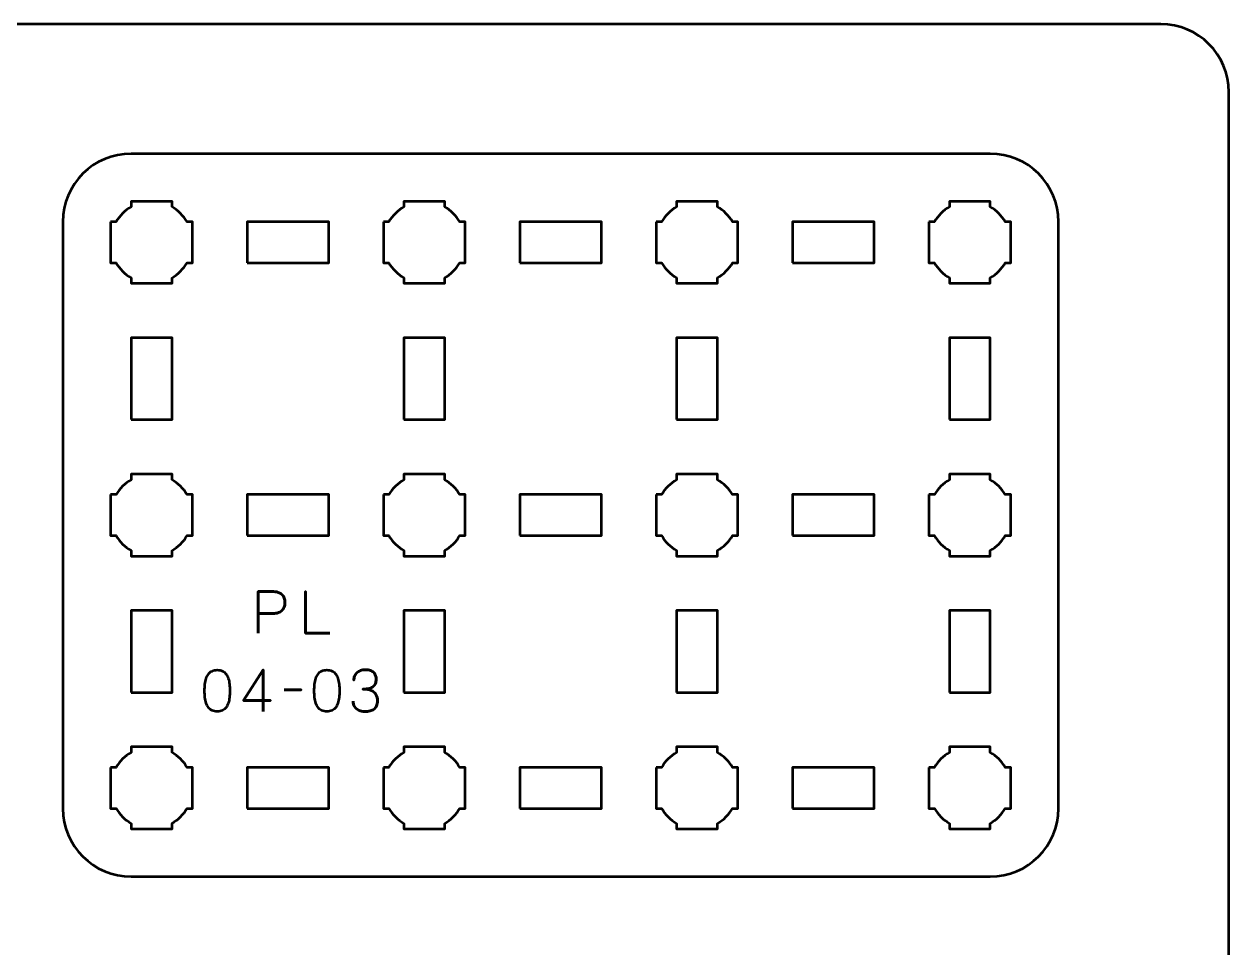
# Model space of a CAD drawing. Header units: centimetres. Extents: x -21 to 0, y -29.7 to 0.
# Drawn here: x -8.83 to 0, y -6.77 to 0 of the extents above; entities that cross this region are included whole.
import ezdxf

# ---------------------------------------------------------------- set-up
doc = ezdxf.new("R2010")
doc.units = ezdxf.units.CM
doc.header["$MEASUREMENT"] = 0
doc.layers.add('Layer 1', color=7, linetype='Continuous')

msp = doc.modelspace()

# ---------------------------------------------------------------- linework, layer by layer
at = {"layer": 'Layer 1', "lineweight": 53}
for points in [[(-7.20006, -1.75004), (-6.60006, -1.75004), (-6.60006, -1.45004), (-7.20006, -1.45004), (-7.20006, -1.75004)], [(-5.20006, -1.75004), (-4.60006, -1.75004), (-4.60006, -1.45004), (-5.20006, -1.45004), (-5.20006, -1.75004)], [(-3.20006, -1.75004), (-2.60006, -1.75004), (-2.60006, -1.45004), (-3.20006, -1.45004), (-3.20006, -1.75004)], [(-8.05006, -2.90004), (-7.75006, -2.90004), (-7.75006, -2.30004), (-8.05006, -2.30004), (-8.05006, -2.90004)], [(-6.05006, -2.90004), (-5.75006, -2.90004), (-5.75006, -2.30004), (-6.05006, -2.30004), (-6.05006, -2.90004)], [(-4.05006, -2.90004), (-3.75006, -2.90004), (-3.75006, -2.30004), (-4.05006, -2.30004), (-4.05006, -2.90004)], [(-2.05006, -2.90004), (-1.75006, -2.90004), (-1.75006, -2.30004), (-2.05006, -2.30004), (-2.05006, -2.90004)], [(-7.20006, -3.75004), (-6.60006, -3.75004), (-6.60006, -3.45004), (-7.20006, -3.45004), (-7.20006, -3.75004)], [(-5.20006, -3.75004), (-4.60006, -3.75004), (-4.60006, -3.45004), (-5.20006, -3.45004), (-5.20006, -3.75004)], [(-3.20006, -3.75004), (-2.60006, -3.75004), (-2.60006, -3.45004), (-3.20006, -3.45004), (-3.20006, -3.75004)], [(-8.05006, -4.90004), (-7.75006, -4.90004), (-7.75006, -4.30004), (-8.05006, -4.30004), (-8.05006, -4.90004)], [(-6.05006, -4.90004), (-5.75006, -4.90004), (-5.75006, -4.30004), (-6.05006, -4.30004), (-6.05006, -4.90004)], [(-4.05006, -4.90004), (-3.75006, -4.90004), (-3.75006, -4.30004), (-4.05006, -4.30004), (-4.05006, -4.90004)], [(-2.05006, -4.90004), (-1.75006, -4.90004), (-1.75006, -4.30004), (-2.05006, -4.30004), (-2.05006, -4.90004)], [(-7.20006, -5.75004), (-6.60006, -5.75004), (-6.60006, -5.45004), (-7.20006, -5.45004), (-7.20006, -5.75004)], [(-5.20006, -5.75004), (-4.60006, -5.75004), (-4.60006, -5.45004), (-5.20006, -5.45004), (-5.20006, -5.75004)], [(-3.20006, -5.75004), (-2.60006, -5.75004), (-2.60006, -5.45004), (-3.20006, -5.45004), (-3.20006, -5.75004)]]:
    msp.add_lwpolyline(points, close=True, dxfattribs=at)
at = {"layer": 'Layer 1', "color": 1, "lineweight": 53}
msp.add_open_spline([(-21.00003, -29.19995), (-21.00003, -29.19995), (-21.00003, -3.49992), (-21.00003, -3.49992), (-21.00003, -3.49992), (-21.00003, -3.41709), (-20.93286, -3.34992), (-20.85003, -3.34992), (-20.85003, -3.34992), (-20.7672, -3.34992), (-20.70003, -3.28275), (-20.70003, -3.19992), (-20.70003, -3.19992), (-20.70003, -3.11709), (-20.7672, -3.04992), (-20.85003, -3.04992), (-20.85003, -3.04992), (-20.93286, -3.04992), (-21.00003, -2.98275), (-21.00003, -2.89992), (-21.00003, -2.89992), (-21.00003, -2.81709), (-20.93286, -2.74992), (-20.85003, -2.74992), (-20.85003, -2.74992), (-20.7672, -2.74992), (-20.70003, -2.68275), (-20.70003, -2.59992), (-20.70003, -2.59992), (-20.70003, -2.51709), (-20.7672, -2.44992), (-20.85003, -2.44992), (-20.85003, -2.44992), (-20.93286, -2.44992), (-21.00003, -2.38275), (-21.00003, -2.29992), (-21.00003, -2.29992), (-21.00003, -2.21709), (-20.93286, -2.14992), (-20.85003, -2.14992), (-20.85003, -2.14992), (-20.7672, -2.14992), (-20.70003, -2.08275), (-20.70003, -1.99992), (-20.70003, -1.99992), (-20.70003, -1.91709), (-20.7672, -1.84992), (-20.85003, -1.84992), (-20.85003, -1.84992), (-20.93286, -1.84992), (-21.00003, -1.78275), (-21.00003, -1.69992), (-21.00003, -1.69992), (-21.00003, -1.61709), (-20.93286, -1.54992), (-20.85003, -1.54992), (-20.85003, -1.54992), (-20.7672, -1.54992), (-20.70003, -1.48275), (-20.70003, -1.39992), (-20.70003, -1.39992), (-20.70003, -1.31709), (-20.7672, -1.24992), (-20.85003, -1.24992), (-20.85003, -1.24992), (-20.93286, -1.24992), (-21.00003, -1.18275), (-21.00003, -1.09992), (-21.00003, -1.09992), (-21.00003, -1.09992), (-21.00003, -0.49992), (-21.00003, -0.49992), (-21.00003, -0.49992), (-21.00003, -0.22295), (-20.77694, 0.00004), (-20.49994, 0.00004), (-20.49994, 0.00004), (-20.49994, 0.00004), (-0.50008, 0.00004), (-0.50008, 0.00004), (-0.50008, 0.00004), (-0.22294, 0.00004), (0.00002, -0.22295), (0.00002, -0.49992), (0.00002, -0.49992), (0.00002, -0.49992), (0.00002, -29.19995), (0.00002, -29.19995), (0.00002, -29.19995), (0.00002, -29.47695), (-0.22294, -29.70004), (-0.50008, -29.70004), (-0.50008, -29.70004), (-0.50008, -29.70004), (-20.49994, -29.70004), (-20.49994, -29.70004), (-20.49994, -29.70004), (-20.77694, -29.70004), (-21.00003, -29.47695), (-21.00003, -29.19995)], degree=3, knots=[0, 0, 0, 0, 0.04, 0.04, 0.04, 0.04, 0.08, 0.08, 0.08, 0.08, 0.12, 0.12, 0.12, 0.12, 0.16, 0.16, 0.16, 0.16, 0.2, 0.2, 0.2, 0.2, 0.24, 0.24, 0.24, 0.24, 0.28, 0.28, 0.28, 0.28, 0.32, 0.32, 0.32, 0.32, 0.36, 0.36, 0.36, 0.36, 0.4, 0.4, 0.4, 0.4, 0.44, 0.44, 0.44, 0.44, 0.48, 0.48, 0.48, 0.48, 0.52, 0.52, 0.52, 0.52, 0.56, 0.56, 0.56, 0.56, 0.6, 0.6, 0.6, 0.6, 0.64, 0.64, 0.64, 0.64, 0.68, 0.68, 0.68, 0.68, 0.72, 0.72, 0.72, 0.72, 0.76, 0.76, 0.76, 0.76, 0.8, 0.8, 0.8, 0.8, 0.84, 0.84, 0.84, 0.84, 0.88, 0.88, 0.88, 0.88, 0.92, 0.92, 0.92, 0.92, 0.96, 0.96, 0.96, 0.96, 1, 1, 1, 1], dxfattribs=at)
at = {"layer": 'Layer 1', "color": 3, "lineweight": 53}
msp.add_open_spline([(-8.55006, -5.75004), (-8.55006, -5.75004), (-8.55006, -1.45004), (-8.55006, -1.45004), (-8.55006, -1.45004), (-8.55006, -1.17395), (-8.32615, -0.95004), (-8.05006, -0.95004), (-8.05006, -0.95004), (-8.05006, -0.95004), (-1.75006, -0.95004), (-1.75006, -0.95004), (-1.75006, -0.95004), (-1.47397, -0.95004), (-1.25006, -1.17395), (-1.25006, -1.45004), (-1.25006, -1.45004), (-1.25006, -1.45004), (-1.25006, -5.75004), (-1.25006, -5.75004), (-1.25006, -5.75004), (-1.25006, -6.02613), (-1.47397, -6.25004), (-1.75006, -6.25004), (-1.75006, -6.25004), (-1.75006, -6.25004), (-8.05006, -6.25004), (-8.05006, -6.25004), (-8.05006, -6.25004), (-8.32615, -6.25004), (-8.55006, -6.02613), (-8.55006, -5.75004)], degree=3, knots=[0, 0, 0, 0, 0.125, 0.125, 0.125, 0.125, 0.25, 0.25, 0.25, 0.25, 0.375, 0.375, 0.375, 0.375, 0.5, 0.5, 0.5, 0.5, 0.625, 0.625, 0.625, 0.625, 0.75, 0.75, 0.75, 0.75, 0.875, 0.875, 0.875, 0.875, 1, 1, 1, 1], dxfattribs=at)
at = {"layer": 'Layer 1', "lineweight": 53}
for points in [[(-8.20006, -1.45004), (-8.20006, -1.45004), (-8.15991, -1.45004), (-8.15991, -1.45004), (-8.15991, -1.45004), (-8.13356, -1.40451), (-8.09559, -1.36654), (-8.05006, -1.34019), (-8.05006, -1.34019), (-8.05006, -1.34019), (-8.05006, -1.30004), (-8.05006, -1.30004), (-8.05006, -1.30004), (-8.05006, -1.30004), (-7.90006, -1.30004), (-7.90006, -1.30004), (-7.90006, -1.30004), (-7.90006, -1.30004), (-7.75006, -1.30004), (-7.75006, -1.30004), (-7.75006, -1.30004), (-7.75006, -1.30004), (-7.75006, -1.34019), (-7.75006, -1.34019), (-7.75006, -1.34019), (-7.70453, -1.36654), (-7.66656, -1.40451), (-7.64021, -1.45004), (-7.64021, -1.45004), (-7.64021, -1.45004), (-7.60006, -1.45004), (-7.60006, -1.45004), (-7.60006, -1.45004), (-7.60006, -1.45004), (-7.60006, -1.60004), (-7.60006, -1.60004), (-7.60006, -1.60004), (-7.60006, -1.60004), (-7.60006, -1.75004), (-7.60006, -1.75004), (-7.60006, -1.75004), (-7.60006, -1.75004), (-7.64021, -1.75004), (-7.64021, -1.75004), (-7.64021, -1.75004), (-7.66656, -1.79557), (-7.70453, -1.83354), (-7.75006, -1.85989), (-7.75006, -1.85989), (-7.75006, -1.85989), (-7.75006, -1.90004), (-7.75006, -1.90004), (-7.75006, -1.90004), (-7.75006, -1.90004), (-7.90006, -1.90004), (-7.90006, -1.90004), (-7.90006, -1.90004), (-7.90006, -1.90004), (-8.05006, -1.90004), (-8.05006, -1.90004), (-8.05006, -1.90004), (-8.05006, -1.90004), (-8.05006, -1.85989), (-8.05006, -1.85989), (-8.05006, -1.85989), (-8.09559, -1.83354), (-8.13356, -1.79557), (-8.15991, -1.75004), (-8.15991, -1.75004), (-8.15991, -1.75004), (-8.20006, -1.75004), (-8.20006, -1.75004), (-8.20006, -1.75004), (-8.20006, -1.75004), (-8.20006, -1.60004), (-8.20006, -1.60004), (-8.20006, -1.60004), (-8.20006, -1.60004), (-8.20006, -1.45004), (-8.20006, -1.45004)], [(-6.20006, -1.45004), (-6.20006, -1.45004), (-6.15991, -1.45004), (-6.15991, -1.45004), (-6.15991, -1.45004), (-6.13356, -1.40451), (-6.09559, -1.36654), (-6.05006, -1.34019), (-6.05006, -1.34019), (-6.05006, -1.34019), (-6.05006, -1.30004), (-6.05006, -1.30004), (-6.05006, -1.30004), (-6.05006, -1.30004), (-5.90006, -1.30004), (-5.90006, -1.30004), (-5.90006, -1.30004), (-5.90006, -1.30004), (-5.75006, -1.30004), (-5.75006, -1.30004), (-5.75006, -1.30004), (-5.75006, -1.30004), (-5.75006, -1.34019), (-5.75006, -1.34019), (-5.75006, -1.34019), (-5.70453, -1.36654), (-5.66656, -1.40451), (-5.64021, -1.45004), (-5.64021, -1.45004), (-5.64021, -1.45004), (-5.60006, -1.45004), (-5.60006, -1.45004), (-5.60006, -1.45004), (-5.60006, -1.45004), (-5.60006, -1.60004), (-5.60006, -1.60004), (-5.60006, -1.60004), (-5.60006, -1.60004), (-5.60006, -1.75004), (-5.60006, -1.75004), (-5.60006, -1.75004), (-5.60006, -1.75004), (-5.64021, -1.75004), (-5.64021, -1.75004), (-5.64021, -1.75004), (-5.66656, -1.79557), (-5.70453, -1.83354), (-5.75006, -1.85989), (-5.75006, -1.85989), (-5.75006, -1.85989), (-5.75006, -1.90004), (-5.75006, -1.90004), (-5.75006, -1.90004), (-5.75006, -1.90004), (-5.90006, -1.90004), (-5.90006, -1.90004), (-5.90006, -1.90004), (-5.90006, -1.90004), (-6.05006, -1.90004), (-6.05006, -1.90004), (-6.05006, -1.90004), (-6.05006, -1.90004), (-6.05006, -1.85989), (-6.05006, -1.85989), (-6.05006, -1.85989), (-6.09559, -1.83354), (-6.13356, -1.79557), (-6.15991, -1.75004), (-6.15991, -1.75004), (-6.15991, -1.75004), (-6.20006, -1.75004), (-6.20006, -1.75004), (-6.20006, -1.75004), (-6.20006, -1.75004), (-6.20006, -1.60004), (-6.20006, -1.60004), (-6.20006, -1.60004), (-6.20006, -1.60004), (-6.20006, -1.45004), (-6.20006, -1.45004)], [(-4.20006, -1.45004), (-4.20006, -1.45004), (-4.15991, -1.45004), (-4.15991, -1.45004), (-4.15991, -1.45004), (-4.13356, -1.40451), (-4.09559, -1.36654), (-4.05006, -1.34019), (-4.05006, -1.34019), (-4.05006, -1.34019), (-4.05006, -1.30004), (-4.05006, -1.30004), (-4.05006, -1.30004), (-4.05006, -1.30004), (-3.90006, -1.30004), (-3.90006, -1.30004), (-3.90006, -1.30004), (-3.90006, -1.30004), (-3.75006, -1.30004), (-3.75006, -1.30004), (-3.75006, -1.30004), (-3.75006, -1.30004), (-3.75006, -1.34019), (-3.75006, -1.34019), (-3.75006, -1.34019), (-3.70453, -1.36654), (-3.66656, -1.40451), (-3.64021, -1.45004), (-3.64021, -1.45004), (-3.64021, -1.45004), (-3.60006, -1.45004), (-3.60006, -1.45004), (-3.60006, -1.45004), (-3.60006, -1.45004), (-3.60006, -1.60004), (-3.60006, -1.60004), (-3.60006, -1.60004), (-3.60006, -1.60004), (-3.60006, -1.75004), (-3.60006, -1.75004), (-3.60006, -1.75004), (-3.60006, -1.75004), (-3.64021, -1.75004), (-3.64021, -1.75004), (-3.64021, -1.75004), (-3.66656, -1.79557), (-3.70453, -1.83354), (-3.75006, -1.85989), (-3.75006, -1.85989), (-3.75006, -1.85989), (-3.75006, -1.90004), (-3.75006, -1.90004), (-3.75006, -1.90004), (-3.75006, -1.90004), (-3.90006, -1.90004), (-3.90006, -1.90004), (-3.90006, -1.90004), (-3.90006, -1.90004), (-4.05006, -1.90004), (-4.05006, -1.90004), (-4.05006, -1.90004), (-4.05006, -1.90004), (-4.05006, -1.85989), (-4.05006, -1.85989), (-4.05006, -1.85989), (-4.09559, -1.83354), (-4.13356, -1.79557), (-4.15991, -1.75004), (-4.15991, -1.75004), (-4.15991, -1.75004), (-4.20006, -1.75004), (-4.20006, -1.75004), (-4.20006, -1.75004), (-4.20006, -1.75004), (-4.20006, -1.60004), (-4.20006, -1.60004), (-4.20006, -1.60004), (-4.20006, -1.60004), (-4.20006, -1.45004), (-4.20006, -1.45004)], [(-2.20006, -1.45004), (-2.20006, -1.45004), (-2.15991, -1.45004), (-2.15991, -1.45004), (-2.15991, -1.45004), (-2.13356, -1.40451), (-2.09559, -1.36654), (-2.05006, -1.34019), (-2.05006, -1.34019), (-2.05006, -1.34019), (-2.05006, -1.30004), (-2.05006, -1.30004), (-2.05006, -1.30004), (-2.05006, -1.30004), (-1.90006, -1.30004), (-1.90006, -1.30004), (-1.90006, -1.30004), (-1.90006, -1.30004), (-1.75006, -1.30004), (-1.75006, -1.30004), (-1.75006, -1.30004), (-1.75006, -1.30004), (-1.75006, -1.34019), (-1.75006, -1.34019), (-1.75006, -1.34019), (-1.70453, -1.36654), (-1.66656, -1.40451), (-1.64021, -1.45004), (-1.64021, -1.45004), (-1.64021, -1.45004), (-1.60006, -1.45004), (-1.60006, -1.45004), (-1.60006, -1.45004), (-1.60006, -1.45004), (-1.60006, -1.60004), (-1.60006, -1.60004), (-1.60006, -1.60004), (-1.60006, -1.60004), (-1.60006, -1.75004), (-1.60006, -1.75004), (-1.60006, -1.75004), (-1.60006, -1.75004), (-1.64021, -1.75004), (-1.64021, -1.75004), (-1.64021, -1.75004), (-1.66656, -1.79557), (-1.70453, -1.83354), (-1.75006, -1.85989), (-1.75006, -1.85989), (-1.75006, -1.85989), (-1.75006, -1.90004), (-1.75006, -1.90004), (-1.75006, -1.90004), (-1.75006, -1.90004), (-1.90006, -1.90004), (-1.90006, -1.90004), (-1.90006, -1.90004), (-1.90006, -1.90004), (-2.05006, -1.90004), (-2.05006, -1.90004), (-2.05006, -1.90004), (-2.05006, -1.90004), (-2.05006, -1.85989), (-2.05006, -1.85989), (-2.05006, -1.85989), (-2.09559, -1.83354), (-2.13356, -1.79557), (-2.15991, -1.75004), (-2.15991, -1.75004), (-2.15991, -1.75004), (-2.20006, -1.75004), (-2.20006, -1.75004), (-2.20006, -1.75004), (-2.20006, -1.75004), (-2.20006, -1.60004), (-2.20006, -1.60004), (-2.20006, -1.60004), (-2.20006, -1.60004), (-2.20006, -1.45004), (-2.20006, -1.45004)], [(-8.20006, -3.45004), (-8.20006, -3.45004), (-8.15991, -3.45004), (-8.15991, -3.45004), (-8.15991, -3.45004), (-8.13356, -3.40451), (-8.09559, -3.36654), (-8.05006, -3.34019), (-8.05006, -3.34019), (-8.05006, -3.34019), (-8.05006, -3.30004), (-8.05006, -3.30004), (-8.05006, -3.30004), (-8.05006, -3.30004), (-7.90006, -3.30004), (-7.90006, -3.30004), (-7.90006, -3.30004), (-7.90006, -3.30004), (-7.75006, -3.30004), (-7.75006, -3.30004), (-7.75006, -3.30004), (-7.75006, -3.30004), (-7.75006, -3.34019), (-7.75006, -3.34019), (-7.75006, -3.34019), (-7.70453, -3.36654), (-7.66656, -3.40451), (-7.64021, -3.45004), (-7.64021, -3.45004), (-7.64021, -3.45004), (-7.60006, -3.45004), (-7.60006, -3.45004), (-7.60006, -3.45004), (-7.60006, -3.45004), (-7.60006, -3.60004), (-7.60006, -3.60004), (-7.60006, -3.60004), (-7.60006, -3.60004), (-7.60006, -3.75004), (-7.60006, -3.75004), (-7.60006, -3.75004), (-7.60006, -3.75004), (-7.64021, -3.75004), (-7.64021, -3.75004), (-7.64021, -3.75004), (-7.66656, -3.79557), (-7.70453, -3.83354), (-7.75006, -3.85989), (-7.75006, -3.85989), (-7.75006, -3.85989), (-7.75006, -3.90004), (-7.75006, -3.90004), (-7.75006, -3.90004), (-7.75006, -3.90004), (-7.90006, -3.90004), (-7.90006, -3.90004), (-7.90006, -3.90004), (-7.90006, -3.90004), (-8.05006, -3.90004), (-8.05006, -3.90004), (-8.05006, -3.90004), (-8.05006, -3.90004), (-8.05006, -3.85989), (-8.05006, -3.85989), (-8.05006, -3.85989), (-8.09559, -3.83354), (-8.13356, -3.79557), (-8.15991, -3.75004), (-8.15991, -3.75004), (-8.15991, -3.75004), (-8.20006, -3.75004), (-8.20006, -3.75004), (-8.20006, -3.75004), (-8.20006, -3.75004), (-8.20006, -3.60004), (-8.20006, -3.60004), (-8.20006, -3.60004), (-8.20006, -3.60004), (-8.20006, -3.45004), (-8.20006, -3.45004)], [(-6.20006, -3.45004), (-6.20006, -3.45004), (-6.15991, -3.45004), (-6.15991, -3.45004), (-6.15991, -3.45004), (-6.13356, -3.40451), (-6.09559, -3.36654), (-6.05006, -3.34019), (-6.05006, -3.34019), (-6.05006, -3.34019), (-6.05006, -3.30004), (-6.05006, -3.30004), (-6.05006, -3.30004), (-6.05006, -3.30004), (-5.90006, -3.30004), (-5.90006, -3.30004), (-5.90006, -3.30004), (-5.90006, -3.30004), (-5.75006, -3.30004), (-5.75006, -3.30004), (-5.75006, -3.30004), (-5.75006, -3.30004), (-5.75006, -3.34019), (-5.75006, -3.34019), (-5.75006, -3.34019), (-5.70453, -3.36654), (-5.66656, -3.40451), (-5.64021, -3.45004), (-5.64021, -3.45004), (-5.64021, -3.45004), (-5.60006, -3.45004), (-5.60006, -3.45004), (-5.60006, -3.45004), (-5.60006, -3.45004), (-5.60006, -3.60004), (-5.60006, -3.60004), (-5.60006, -3.60004), (-5.60006, -3.60004), (-5.60006, -3.75004), (-5.60006, -3.75004), (-5.60006, -3.75004), (-5.60006, -3.75004), (-5.64021, -3.75004), (-5.64021, -3.75004), (-5.64021, -3.75004), (-5.66656, -3.79557), (-5.70453, -3.83354), (-5.75006, -3.85989), (-5.75006, -3.85989), (-5.75006, -3.85989), (-5.75006, -3.90004), (-5.75006, -3.90004), (-5.75006, -3.90004), (-5.75006, -3.90004), (-5.90006, -3.90004), (-5.90006, -3.90004), (-5.90006, -3.90004), (-5.90006, -3.90004), (-6.05006, -3.90004), (-6.05006, -3.90004), (-6.05006, -3.90004), (-6.05006, -3.90004), (-6.05006, -3.85989), (-6.05006, -3.85989), (-6.05006, -3.85989), (-6.09559, -3.83354), (-6.13356, -3.79557), (-6.15991, -3.75004), (-6.15991, -3.75004), (-6.15991, -3.75004), (-6.20006, -3.75004), (-6.20006, -3.75004), (-6.20006, -3.75004), (-6.20006, -3.75004), (-6.20006, -3.60004), (-6.20006, -3.60004), (-6.20006, -3.60004), (-6.20006, -3.60004), (-6.20006, -3.45004), (-6.20006, -3.45004)], [(-4.20006, -3.45004), (-4.20006, -3.45004), (-4.15991, -3.45004), (-4.15991, -3.45004), (-4.15991, -3.45004), (-4.13356, -3.40451), (-4.09559, -3.36654), (-4.05006, -3.34019), (-4.05006, -3.34019), (-4.05006, -3.34019), (-4.05006, -3.30004), (-4.05006, -3.30004), (-4.05006, -3.30004), (-4.05006, -3.30004), (-3.90006, -3.30004), (-3.90006, -3.30004), (-3.90006, -3.30004), (-3.90006, -3.30004), (-3.75006, -3.30004), (-3.75006, -3.30004), (-3.75006, -3.30004), (-3.75006, -3.30004), (-3.75006, -3.34019), (-3.75006, -3.34019), (-3.75006, -3.34019), (-3.70453, -3.36654), (-3.66656, -3.40451), (-3.64021, -3.45004), (-3.64021, -3.45004), (-3.64021, -3.45004), (-3.60006, -3.45004), (-3.60006, -3.45004), (-3.60006, -3.45004), (-3.60006, -3.45004), (-3.60006, -3.60004), (-3.60006, -3.60004), (-3.60006, -3.60004), (-3.60006, -3.60004), (-3.60006, -3.75004), (-3.60006, -3.75004), (-3.60006, -3.75004), (-3.60006, -3.75004), (-3.64021, -3.75004), (-3.64021, -3.75004), (-3.64021, -3.75004), (-3.66656, -3.79557), (-3.70453, -3.83354), (-3.75006, -3.85989), (-3.75006, -3.85989), (-3.75006, -3.85989), (-3.75006, -3.90004), (-3.75006, -3.90004), (-3.75006, -3.90004), (-3.75006, -3.90004), (-3.90006, -3.90004), (-3.90006, -3.90004), (-3.90006, -3.90004), (-3.90006, -3.90004), (-4.05006, -3.90004), (-4.05006, -3.90004), (-4.05006, -3.90004), (-4.05006, -3.90004), (-4.05006, -3.85989), (-4.05006, -3.85989), (-4.05006, -3.85989), (-4.09559, -3.83354), (-4.13356, -3.79557), (-4.15991, -3.75004), (-4.15991, -3.75004), (-4.15991, -3.75004), (-4.20006, -3.75004), (-4.20006, -3.75004), (-4.20006, -3.75004), (-4.20006, -3.75004), (-4.20006, -3.60004), (-4.20006, -3.60004), (-4.20006, -3.60004), (-4.20006, -3.60004), (-4.20006, -3.45004), (-4.20006, -3.45004)], [(-2.20006, -3.45004), (-2.20006, -3.45004), (-2.15991, -3.45004), (-2.15991, -3.45004), (-2.15991, -3.45004), (-2.13356, -3.40451), (-2.09559, -3.36654), (-2.05006, -3.34019), (-2.05006, -3.34019), (-2.05006, -3.34019), (-2.05006, -3.30004), (-2.05006, -3.30004), (-2.05006, -3.30004), (-2.05006, -3.30004), (-1.90006, -3.30004), (-1.90006, -3.30004), (-1.90006, -3.30004), (-1.90006, -3.30004), (-1.75006, -3.30004), (-1.75006, -3.30004), (-1.75006, -3.30004), (-1.75006, -3.30004), (-1.75006, -3.34019), (-1.75006, -3.34019), (-1.75006, -3.34019), (-1.70453, -3.36654), (-1.66656, -3.40451), (-1.64021, -3.45004), (-1.64021, -3.45004), (-1.64021, -3.45004), (-1.60006, -3.45004), (-1.60006, -3.45004), (-1.60006, -3.45004), (-1.60006, -3.45004), (-1.60006, -3.60004), (-1.60006, -3.60004), (-1.60006, -3.60004), (-1.60006, -3.60004), (-1.60006, -3.75004), (-1.60006, -3.75004), (-1.60006, -3.75004), (-1.60006, -3.75004), (-1.64021, -3.75004), (-1.64021, -3.75004), (-1.64021, -3.75004), (-1.66656, -3.79557), (-1.70453, -3.83354), (-1.75006, -3.85989), (-1.75006, -3.85989), (-1.75006, -3.85989), (-1.75006, -3.90004), (-1.75006, -3.90004), (-1.75006, -3.90004), (-1.75006, -3.90004), (-1.90006, -3.90004), (-1.90006, -3.90004), (-1.90006, -3.90004), (-1.90006, -3.90004), (-2.05006, -3.90004), (-2.05006, -3.90004), (-2.05006, -3.90004), (-2.05006, -3.90004), (-2.05006, -3.85989), (-2.05006, -3.85989), (-2.05006, -3.85989), (-2.09559, -3.83354), (-2.13356, -3.79557), (-2.15991, -3.75004), (-2.15991, -3.75004), (-2.15991, -3.75004), (-2.20006, -3.75004), (-2.20006, -3.75004), (-2.20006, -3.75004), (-2.20006, -3.75004), (-2.20006, -3.60004), (-2.20006, -3.60004), (-2.20006, -3.60004), (-2.20006, -3.60004), (-2.20006, -3.45004), (-2.20006, -3.45004)], [(-8.20006, -5.45004), (-8.20006, -5.45004), (-8.15991, -5.45004), (-8.15991, -5.45004), (-8.15991, -5.45004), (-8.13356, -5.40451), (-8.09559, -5.36654), (-8.05006, -5.34019), (-8.05006, -5.34019), (-8.05006, -5.34019), (-8.05006, -5.30004), (-8.05006, -5.30004), (-8.05006, -5.30004), (-8.05006, -5.30004), (-7.90006, -5.30004), (-7.90006, -5.30004), (-7.90006, -5.30004), (-7.90006, -5.30004), (-7.75006, -5.30004), (-7.75006, -5.30004), (-7.75006, -5.30004), (-7.75006, -5.30004), (-7.75006, -5.34019), (-7.75006, -5.34019), (-7.75006, -5.34019), (-7.70453, -5.36654), (-7.66656, -5.40451), (-7.64021, -5.45004), (-7.64021, -5.45004), (-7.64021, -5.45004), (-7.60006, -5.45004), (-7.60006, -5.45004), (-7.60006, -5.45004), (-7.60006, -5.45004), (-7.60006, -5.60004), (-7.60006, -5.60004), (-7.60006, -5.60004), (-7.60006, -5.60004), (-7.60006, -5.75004), (-7.60006, -5.75004), (-7.60006, -5.75004), (-7.60006, -5.75004), (-7.64021, -5.75004), (-7.64021, -5.75004), (-7.64021, -5.75004), (-7.66656, -5.79557), (-7.70453, -5.83354), (-7.75006, -5.85989), (-7.75006, -5.85989), (-7.75006, -5.85989), (-7.75006, -5.90004), (-7.75006, -5.90004), (-7.75006, -5.90004), (-7.75006, -5.90004), (-7.90006, -5.90004), (-7.90006, -5.90004), (-7.90006, -5.90004), (-7.90006, -5.90004), (-8.05006, -5.90004), (-8.05006, -5.90004), (-8.05006, -5.90004), (-8.05006, -5.90004), (-8.05006, -5.85989), (-8.05006, -5.85989), (-8.05006, -5.85989), (-8.09559, -5.83354), (-8.13356, -5.79557), (-8.15991, -5.75004), (-8.15991, -5.75004), (-8.15991, -5.75004), (-8.20006, -5.75004), (-8.20006, -5.75004), (-8.20006, -5.75004), (-8.20006, -5.75004), (-8.20006, -5.60004), (-8.20006, -5.60004), (-8.20006, -5.60004), (-8.20006, -5.60004), (-8.20006, -5.45004), (-8.20006, -5.45004)], [(-6.20006, -5.45004), (-6.20006, -5.45004), (-6.15991, -5.45004), (-6.15991, -5.45004), (-6.15991, -5.45004), (-6.13356, -5.40451), (-6.09559, -5.36654), (-6.05006, -5.34019), (-6.05006, -5.34019), (-6.05006, -5.34019), (-6.05006, -5.30004), (-6.05006, -5.30004), (-6.05006, -5.30004), (-6.05006, -5.30004), (-5.90006, -5.30004), (-5.90006, -5.30004), (-5.90006, -5.30004), (-5.90006, -5.30004), (-5.75006, -5.30004), (-5.75006, -5.30004), (-5.75006, -5.30004), (-5.75006, -5.30004), (-5.75006, -5.34019), (-5.75006, -5.34019), (-5.75006, -5.34019), (-5.70453, -5.36654), (-5.66656, -5.40451), (-5.64021, -5.45004), (-5.64021, -5.45004), (-5.64021, -5.45004), (-5.60006, -5.45004), (-5.60006, -5.45004), (-5.60006, -5.45004), (-5.60006, -5.45004), (-5.60006, -5.60004), (-5.60006, -5.60004), (-5.60006, -5.60004), (-5.60006, -5.60004), (-5.60006, -5.75004), (-5.60006, -5.75004), (-5.60006, -5.75004), (-5.60006, -5.75004), (-5.64021, -5.75004), (-5.64021, -5.75004), (-5.64021, -5.75004), (-5.66656, -5.79557), (-5.70453, -5.83354), (-5.75006, -5.85989), (-5.75006, -5.85989), (-5.75006, -5.85989), (-5.75006, -5.90004), (-5.75006, -5.90004), (-5.75006, -5.90004), (-5.75006, -5.90004), (-5.90006, -5.90004), (-5.90006, -5.90004), (-5.90006, -5.90004), (-5.90006, -5.90004), (-6.05006, -5.90004), (-6.05006, -5.90004), (-6.05006, -5.90004), (-6.05006, -5.90004), (-6.05006, -5.85989), (-6.05006, -5.85989), (-6.05006, -5.85989), (-6.09559, -5.83354), (-6.13356, -5.79557), (-6.15991, -5.75004), (-6.15991, -5.75004), (-6.15991, -5.75004), (-6.20006, -5.75004), (-6.20006, -5.75004), (-6.20006, -5.75004), (-6.20006, -5.75004), (-6.20006, -5.60004), (-6.20006, -5.60004), (-6.20006, -5.60004), (-6.20006, -5.60004), (-6.20006, -5.45004), (-6.20006, -5.45004)], [(-4.20006, -5.45004), (-4.20006, -5.45004), (-4.15991, -5.45004), (-4.15991, -5.45004), (-4.15991, -5.45004), (-4.13356, -5.40451), (-4.09559, -5.36654), (-4.05006, -5.34019), (-4.05006, -5.34019), (-4.05006, -5.34019), (-4.05006, -5.30004), (-4.05006, -5.30004), (-4.05006, -5.30004), (-4.05006, -5.30004), (-3.90006, -5.30004), (-3.90006, -5.30004), (-3.90006, -5.30004), (-3.90006, -5.30004), (-3.75006, -5.30004), (-3.75006, -5.30004), (-3.75006, -5.30004), (-3.75006, -5.30004), (-3.75006, -5.34019), (-3.75006, -5.34019), (-3.75006, -5.34019), (-3.70453, -5.36654), (-3.66656, -5.40451), (-3.64021, -5.45004), (-3.64021, -5.45004), (-3.64021, -5.45004), (-3.60006, -5.45004), (-3.60006, -5.45004), (-3.60006, -5.45004), (-3.60006, -5.45004), (-3.60006, -5.60004), (-3.60006, -5.60004), (-3.60006, -5.60004), (-3.60006, -5.60004), (-3.60006, -5.75004), (-3.60006, -5.75004), (-3.60006, -5.75004), (-3.60006, -5.75004), (-3.64021, -5.75004), (-3.64021, -5.75004), (-3.64021, -5.75004), (-3.66656, -5.79557), (-3.70453, -5.83354), (-3.75006, -5.85989), (-3.75006, -5.85989), (-3.75006, -5.85989), (-3.75006, -5.90004), (-3.75006, -5.90004), (-3.75006, -5.90004), (-3.75006, -5.90004), (-3.90006, -5.90004), (-3.90006, -5.90004), (-3.90006, -5.90004), (-3.90006, -5.90004), (-4.05006, -5.90004), (-4.05006, -5.90004), (-4.05006, -5.90004), (-4.05006, -5.90004), (-4.05006, -5.85989), (-4.05006, -5.85989), (-4.05006, -5.85989), (-4.09559, -5.83354), (-4.13356, -5.79557), (-4.15991, -5.75004), (-4.15991, -5.75004), (-4.15991, -5.75004), (-4.20006, -5.75004), (-4.20006, -5.75004), (-4.20006, -5.75004), (-4.20006, -5.75004), (-4.20006, -5.60004), (-4.20006, -5.60004), (-4.20006, -5.60004), (-4.20006, -5.60004), (-4.20006, -5.45004), (-4.20006, -5.45004)], [(-2.20006, -5.45004), (-2.20006, -5.45004), (-2.15991, -5.45004), (-2.15991, -5.45004), (-2.15991, -5.45004), (-2.13356, -5.40451), (-2.09559, -5.36654), (-2.05006, -5.34019), (-2.05006, -5.34019), (-2.05006, -5.34019), (-2.05006, -5.30004), (-2.05006, -5.30004), (-2.05006, -5.30004), (-2.05006, -5.30004), (-1.90006, -5.30004), (-1.90006, -5.30004), (-1.90006, -5.30004), (-1.90006, -5.30004), (-1.75006, -5.30004), (-1.75006, -5.30004), (-1.75006, -5.30004), (-1.75006, -5.30004), (-1.75006, -5.34019), (-1.75006, -5.34019), (-1.75006, -5.34019), (-1.70453, -5.36654), (-1.66656, -5.40451), (-1.64021, -5.45004), (-1.64021, -5.45004), (-1.64021, -5.45004), (-1.60006, -5.45004), (-1.60006, -5.45004), (-1.60006, -5.45004), (-1.60006, -5.45004), (-1.60006, -5.60004), (-1.60006, -5.60004), (-1.60006, -5.60004), (-1.60006, -5.60004), (-1.60006, -5.75004), (-1.60006, -5.75004), (-1.60006, -5.75004), (-1.60006, -5.75004), (-1.64021, -5.75004), (-1.64021, -5.75004), (-1.64021, -5.75004), (-1.66656, -5.79557), (-1.70453, -5.83354), (-1.75006, -5.85989), (-1.75006, -5.85989), (-1.75006, -5.85989), (-1.75006, -5.90004), (-1.75006, -5.90004), (-1.75006, -5.90004), (-1.75006, -5.90004), (-1.90006, -5.90004), (-1.90006, -5.90004), (-1.90006, -5.90004), (-1.90006, -5.90004), (-2.05006, -5.90004), (-2.05006, -5.90004), (-2.05006, -5.90004), (-2.05006, -5.90004), (-2.05006, -5.85989), (-2.05006, -5.85989), (-2.05006, -5.85989), (-2.09559, -5.83354), (-2.13356, -5.79557), (-2.15991, -5.75004), (-2.15991, -5.75004), (-2.15991, -5.75004), (-2.20006, -5.75004), (-2.20006, -5.75004), (-2.20006, -5.75004), (-2.20006, -5.75004), (-2.20006, -5.60004), (-2.20006, -5.60004), (-2.20006, -5.60004), (-2.20006, -5.60004), (-2.20006, -5.45004), (-2.20006, -5.45004)]]:
    msp.add_open_spline(points, degree=3, knots=[0, 0, 0, 0, 0.05, 0.05, 0.05, 0.05, 0.1, 0.1, 0.1, 0.1, 0.15, 0.15, 0.15, 0.15, 0.2, 0.2, 0.2, 0.2, 0.25, 0.25, 0.25, 0.25, 0.3, 0.3, 0.3, 0.3, 0.35, 0.35, 0.35, 0.35, 0.4, 0.4, 0.4, 0.4, 0.45, 0.45, 0.45, 0.45, 0.5, 0.5, 0.5, 0.5, 0.55, 0.55, 0.55, 0.55, 0.6, 0.6, 0.6, 0.6, 0.65, 0.65, 0.65, 0.65, 0.7, 0.7, 0.7, 0.7, 0.75, 0.75, 0.75, 0.75, 0.8, 0.8, 0.8, 0.8, 0.85, 0.85, 0.85, 0.85, 0.9, 0.9, 0.9, 0.9, 0.95, 0.95, 0.95, 0.95, 1, 1, 1, 1], dxfattribs=at)
at = {"layer": 'Layer 1', "color": 5, "lineweight": 53}
for points, knots in [([(-7.11768, -4.46498), (-7.11768, -4.46498), (-7.11768, -4.15976), (-7.11768, -4.15976), (-7.11768, -4.15976), (-7.11768, -4.15976), (-7.02031, -4.15976), (-7.02031, -4.15976), (-7.02031, -4.15976), (-7.00084, -4.15983), (-6.98483, -4.16202), (-6.9722, -4.16625), (-6.9722, -4.16625), (-6.95964, -4.17041), (-6.94976, -4.1762), (-6.94263, -4.18354), (-6.94263, -4.18354), (-6.93551, -4.1908), (-6.93043, -4.19913), (-6.92732, -4.20851), (-6.92732, -4.20851), (-6.92429, -4.2179), (-6.92253, -4.2277), (-6.9221, -4.23808), (-6.9221, -4.23808), (-6.92161, -4.24845), (-6.92281, -4.25861), (-6.92563, -4.26848), (-6.92563, -4.26848), (-6.92852, -4.27836), (-6.93339, -4.28732), (-6.94038, -4.29537), (-6.94038, -4.29537), (-6.94729, -4.30341), (-6.95667, -4.30983), (-6.96846, -4.31456), (-6.96846, -4.31456), (-6.98024, -4.31935), (-6.99484, -4.32175), (-7.01227, -4.32189), (-7.01227, -4.32189), (-7.01227, -4.32189), (-7.11768, -4.32189), (-7.11768, -4.32189), (-7.11768, -4.32189), (-7.11768, -4.32189), (-7.01227, -4.32189), (-7.01227, -4.32189), (-7.01227, -4.32189), (-6.9952, -4.32175), (-6.98073, -4.31935), (-6.96902, -4.31456), (-6.96902, -4.31456), (-6.95724, -4.30983), (-6.94785, -4.30341), (-6.9408, -4.29537), (-6.9408, -4.29537), (-6.93381, -4.28732), (-6.9288, -4.27836), (-6.92584, -4.26848), (-6.92584, -4.26848), (-6.92288, -4.25861), (-6.92161, -4.24845), (-6.9221, -4.23808), (-6.9221, -4.23808), (-6.92253, -4.2277), (-6.92429, -4.2179), (-6.92746, -4.20851), (-6.92746, -4.20851), (-6.93057, -4.19913), (-6.93579, -4.1908), (-6.94292, -4.18354), (-6.94292, -4.18354), (-6.95011, -4.1762), (-6.95999, -4.17041), (-6.97255, -4.16625), (-6.97255, -4.16625), (-6.98518, -4.16202), (-7.00105, -4.15983), (-7.02031, -4.15976), (-7.02031, -4.15976), (-7.02031, -4.15976), (-7.11768, -4.15976), (-7.11768, -4.15976), (-7.11768, -4.15976), (-7.11768, -4.15976), (-7.11768, -4.46498), (-7.11768, -4.46498)], [0, 0, 0, 0, 0.0454545, 0.0454545, 0.0454545, 0.0454545, 0.0909091, 0.0909091, 0.0909091, 0.0909091, 0.1363636, 0.1363636, 0.1363636, 0.1363636, 0.1818182, 0.1818182, 0.1818182, 0.1818182, 0.2272727, 0.2272727, 0.2272727, 0.2272727, 0.2727273, 0.2727273, 0.2727273, 0.2727273, 0.3181818, 0.3181818, 0.3181818, 0.3181818, 0.3636364, 0.3636364, 0.3636364, 0.3636364, 0.4090909, 0.4090909, 0.4090909, 0.4090909, 0.4545455, 0.4545455, 0.4545455, 0.4545455, 0.5, 0.5, 0.5, 0.5, 0.5454545, 0.5454545, 0.5454545, 0.5454545, 0.5909091, 0.5909091, 0.5909091, 0.5909091, 0.6363636, 0.6363636, 0.6363636, 0.6363636, 0.6818182, 0.6818182, 0.6818182, 0.6818182, 0.7272727, 0.7272727, 0.7272727, 0.7272727, 0.7727273, 0.7727273, 0.7727273, 0.7727273, 0.8181818, 0.8181818, 0.8181818, 0.8181818, 0.8636364, 0.8636364, 0.8636364, 0.8636364, 0.9090909, 0.9090909, 0.9090909, 0.9090909, 0.9545455, 0.9545455, 0.9545455, 0.9545455, 1, 1, 1, 1]), ([(-6.59318, -4.46498), (-6.59318, -4.46498), (-6.7714, -4.46498), (-6.7714, -4.46498), (-6.7714, -4.46498), (-6.7714, -4.46498), (-6.7714, -4.15976), (-6.7714, -4.15976), (-6.7714, -4.15976), (-6.7714, -4.15976), (-6.7714, -4.46498), (-6.7714, -4.46498), (-6.7714, -4.46498), (-6.7714, -4.46498), (-6.59318, -4.46498), (-6.59318, -4.46498)], [0, 0, 0, 0, 0.25, 0.25, 0.25, 0.25, 0.5, 0.5, 0.5, 0.5, 0.75, 0.75, 0.75, 0.75, 1, 1, 1, 1]), ([(-7.41867, -5.04029), (-7.40386, -5.04022), (-7.39109, -5.03761), (-7.38043, -5.03253), (-7.38043, -5.03253), (-7.36985, -5.02745), (-7.36103, -5.02018), (-7.35398, -5.01094), (-7.35398, -5.01094), (-7.34699, -5.00163), (-7.34149, -4.99062), (-7.3374, -4.97792), (-7.3374, -4.97792), (-7.33337, -4.96522), (-7.33048, -4.95132), (-7.32886, -4.93608), (-7.32886, -4.93608), (-7.32716, -4.92084), (-7.32632, -4.90482), (-7.32639, -4.88789), (-7.32639, -4.88789), (-7.32632, -4.87103), (-7.32716, -4.85501), (-7.32886, -4.83984), (-7.32886, -4.83984), (-7.33048, -4.82467), (-7.33337, -4.8107), (-7.3374, -4.798), (-7.3374, -4.798), (-7.34149, -4.78537), (-7.34699, -4.77437), (-7.35398, -4.76498), (-7.35398, -4.76498), (-7.36103, -4.75567), (-7.36985, -4.7484), (-7.38043, -4.74332), (-7.38043, -4.74332), (-7.39109, -4.73817), (-7.40386, -4.73556), (-7.41867, -4.73549), (-7.41867, -4.73549), (-7.43349, -4.73556), (-7.44626, -4.73817), (-7.45692, -4.74332), (-7.45692, -4.74332), (-7.4675, -4.7484), (-7.47632, -4.75567), (-7.48337, -4.76498), (-7.48337, -4.76498), (-7.49036, -4.77437), (-7.49586, -4.78537), (-7.49995, -4.798), (-7.49995, -4.798), (-7.50398, -4.8107), (-7.50687, -4.82467), (-7.50849, -4.83984), (-7.50849, -4.83984), (-7.51018, -4.85501), (-7.51103, -4.87103), (-7.51096, -4.88789), (-7.51096, -4.88789), (-7.51103, -4.90482), (-7.51018, -4.92084), (-7.50849, -4.93608), (-7.50849, -4.93608), (-7.50687, -4.95132), (-7.50398, -4.96522), (-7.49995, -4.97792), (-7.49995, -4.97792), (-7.49586, -4.99062), (-7.49036, -5.00163), (-7.48337, -5.01094), (-7.48337, -5.01094), (-7.47632, -5.02018), (-7.4675, -5.02745), (-7.45692, -5.03253), (-7.45692, -5.03253), (-7.44626, -5.03761), (-7.43349, -5.04022), (-7.41867, -5.04029)], [0, 0, 0, 0, 0.05, 0.05, 0.05, 0.05, 0.1, 0.1, 0.1, 0.1, 0.15, 0.15, 0.15, 0.15, 0.2, 0.2, 0.2, 0.2, 0.25, 0.25, 0.25, 0.25, 0.3, 0.3, 0.3, 0.3, 0.35, 0.35, 0.35, 0.35, 0.4, 0.4, 0.4, 0.4, 0.45, 0.45, 0.45, 0.45, 0.5, 0.5, 0.5, 0.5, 0.55, 0.55, 0.55, 0.55, 0.6, 0.6, 0.6, 0.6, 0.65, 0.65, 0.65, 0.65, 0.7, 0.7, 0.7, 0.7, 0.75, 0.75, 0.75, 0.75, 0.8, 0.8, 0.8, 0.8, 0.85, 0.85, 0.85, 0.85, 0.9, 0.9, 0.9, 0.9, 0.95, 0.95, 0.95, 0.95, 1, 1, 1, 1]), ([(-7.41867, -5.04029), (-7.40386, -5.04022), (-7.39109, -5.03761), (-7.38043, -5.03253), (-7.38043, -5.03253), (-7.36985, -5.02745), (-7.36103, -5.02018), (-7.35398, -5.01094), (-7.35398, -5.01094), (-7.34699, -5.00163), (-7.34149, -4.99062), (-7.3374, -4.97792), (-7.3374, -4.97792), (-7.33337, -4.96522), (-7.33048, -4.95132), (-7.32886, -4.93608), (-7.32886, -4.93608), (-7.32716, -4.92084), (-7.32632, -4.90482), (-7.32639, -4.88789), (-7.32639, -4.88789), (-7.32632, -4.87103), (-7.32716, -4.85501), (-7.32886, -4.83984), (-7.32886, -4.83984), (-7.33048, -4.82467), (-7.33337, -4.8107), (-7.3374, -4.798), (-7.3374, -4.798), (-7.34149, -4.78537), (-7.34699, -4.77437), (-7.35398, -4.76498), (-7.35398, -4.76498), (-7.36103, -4.75567), (-7.36985, -4.7484), (-7.38043, -4.74332), (-7.38043, -4.74332), (-7.39109, -4.73817), (-7.40386, -4.73556), (-7.41867, -4.73549), (-7.41867, -4.73549), (-7.43349, -4.73556), (-7.44626, -4.73817), (-7.45692, -4.74332), (-7.45692, -4.74332), (-7.4675, -4.7484), (-7.47632, -4.75567), (-7.48337, -4.76498), (-7.48337, -4.76498), (-7.49036, -4.77437), (-7.49586, -4.78537), (-7.49995, -4.798), (-7.49995, -4.798), (-7.50398, -4.8107), (-7.50687, -4.82467), (-7.50849, -4.83984), (-7.50849, -4.83984), (-7.51018, -4.85501), (-7.51103, -4.87103), (-7.51096, -4.88789), (-7.51096, -4.88789), (-7.51103, -4.90482), (-7.51018, -4.92084), (-7.50849, -4.93608), (-7.50849, -4.93608), (-7.50687, -4.95132), (-7.50398, -4.96522), (-7.49995, -4.97792), (-7.49995, -4.97792), (-7.49586, -4.99062), (-7.49036, -5.00163), (-7.48337, -5.01094), (-7.48337, -5.01094), (-7.47632, -5.02018), (-7.4675, -5.02745), (-7.45692, -5.03253), (-7.45692, -5.03253), (-7.44626, -5.03761), (-7.43349, -5.04022), (-7.41867, -5.04029)], [0, 0, 0, 0, 0.05, 0.05, 0.05, 0.05, 0.1, 0.1, 0.1, 0.1, 0.15, 0.15, 0.15, 0.15, 0.2, 0.2, 0.2, 0.2, 0.25, 0.25, 0.25, 0.25, 0.3, 0.3, 0.3, 0.3, 0.35, 0.35, 0.35, 0.35, 0.4, 0.4, 0.4, 0.4, 0.45, 0.45, 0.45, 0.45, 0.5, 0.5, 0.5, 0.5, 0.55, 0.55, 0.55, 0.55, 0.6, 0.6, 0.6, 0.6, 0.65, 0.65, 0.65, 0.65, 0.7, 0.7, 0.7, 0.7, 0.75, 0.75, 0.75, 0.75, 0.8, 0.8, 0.8, 0.8, 0.85, 0.85, 0.85, 0.85, 0.9, 0.9, 0.9, 0.9, 0.95, 0.95, 0.95, 0.95, 1, 1, 1, 1]), ([(-7.08213, -5.04029), (-7.08213, -5.04029), (-7.08213, -4.73507), (-7.08213, -4.73507), (-7.08213, -4.73507), (-7.08213, -4.73507), (-7.22606, -4.95901), (-7.22606, -4.95901), (-7.22606, -4.95901), (-7.22606, -4.95901), (-7.02794, -4.95901), (-7.02794, -4.95901), (-7.02794, -4.95901), (-7.02794, -4.95901), (-7.22606, -4.95901), (-7.22606, -4.95901), (-7.22606, -4.95901), (-7.22606, -4.95901), (-7.08213, -4.73507), (-7.08213, -4.73507), (-7.08213, -4.73507), (-7.08213, -4.73507), (-7.08213, -5.04029), (-7.08213, -5.04029)], [0, 0, 0, 0, 0.1666667, 0.1666667, 0.1666667, 0.1666667, 0.3333333, 0.3333333, 0.3333333, 0.3333333, 0.5, 0.5, 0.5, 0.5, 0.6666667, 0.6666667, 0.6666667, 0.6666667, 0.8333333, 0.8333333, 0.8333333, 0.8333333, 1, 1, 1, 1]), ([(-6.61477, -5.04029), (-6.59996, -5.04022), (-6.58719, -5.03761), (-6.57653, -5.03253), (-6.57653, -5.03253), (-6.56595, -5.02745), (-6.55713, -5.02018), (-6.55008, -5.01094), (-6.55008, -5.01094), (-6.54309, -5.00163), (-6.53759, -4.99062), (-6.5335, -4.97792), (-6.5335, -4.97792), (-6.52947, -4.96522), (-6.52658, -4.95132), (-6.52496, -4.93608), (-6.52496, -4.93608), (-6.52326, -4.92084), (-6.52242, -4.90482), (-6.52249, -4.88789), (-6.52249, -4.88789), (-6.52242, -4.87103), (-6.52326, -4.85501), (-6.52496, -4.83984), (-6.52496, -4.83984), (-6.52658, -4.82467), (-6.52947, -4.8107), (-6.5335, -4.798), (-6.5335, -4.798), (-6.53759, -4.78537), (-6.54309, -4.77437), (-6.55008, -4.76498), (-6.55008, -4.76498), (-6.55713, -4.75567), (-6.56595, -4.7484), (-6.57653, -4.74332), (-6.57653, -4.74332), (-6.58719, -4.73817), (-6.59996, -4.73556), (-6.61477, -4.73549), (-6.61477, -4.73549), (-6.62959, -4.73556), (-6.64236, -4.73817), (-6.65302, -4.74332), (-6.65302, -4.74332), (-6.6636, -4.7484), (-6.67242, -4.75567), (-6.67947, -4.76498), (-6.67947, -4.76498), (-6.68646, -4.77437), (-6.69196, -4.78537), (-6.69605, -4.798), (-6.69605, -4.798), (-6.70008, -4.8107), (-6.70297, -4.82467), (-6.70459, -4.83984), (-6.70459, -4.83984), (-6.70628, -4.85501), (-6.70713, -4.87103), (-6.70706, -4.88789), (-6.70706, -4.88789), (-6.70713, -4.90482), (-6.70628, -4.92084), (-6.70459, -4.93608), (-6.70459, -4.93608), (-6.70297, -4.95132), (-6.70008, -4.96522), (-6.69605, -4.97792), (-6.69605, -4.97792), (-6.69196, -4.99062), (-6.68646, -5.00163), (-6.67947, -5.01094), (-6.67947, -5.01094), (-6.67242, -5.02018), (-6.6636, -5.02745), (-6.65302, -5.03253), (-6.65302, -5.03253), (-6.64236, -5.03761), (-6.62959, -5.04022), (-6.61477, -5.04029)], [0, 0, 0, 0, 0.05, 0.05, 0.05, 0.05, 0.1, 0.1, 0.1, 0.1, 0.15, 0.15, 0.15, 0.15, 0.2, 0.2, 0.2, 0.2, 0.25, 0.25, 0.25, 0.25, 0.3, 0.3, 0.3, 0.3, 0.35, 0.35, 0.35, 0.35, 0.4, 0.4, 0.4, 0.4, 0.45, 0.45, 0.45, 0.45, 0.5, 0.5, 0.5, 0.5, 0.55, 0.55, 0.55, 0.55, 0.6, 0.6, 0.6, 0.6, 0.65, 0.65, 0.65, 0.65, 0.7, 0.7, 0.7, 0.7, 0.75, 0.75, 0.75, 0.75, 0.8, 0.8, 0.8, 0.8, 0.85, 0.85, 0.85, 0.85, 0.9, 0.9, 0.9, 0.9, 0.95, 0.95, 0.95, 0.95, 1, 1, 1, 1]), ([(-6.61477, -5.04029), (-6.59996, -5.04022), (-6.58719, -5.03761), (-6.57653, -5.03253), (-6.57653, -5.03253), (-6.56595, -5.02745), (-6.55713, -5.02018), (-6.55008, -5.01094), (-6.55008, -5.01094), (-6.54309, -5.00163), (-6.53759, -4.99062), (-6.5335, -4.97792), (-6.5335, -4.97792), (-6.52947, -4.96522), (-6.52658, -4.95132), (-6.52496, -4.93608), (-6.52496, -4.93608), (-6.52326, -4.92084), (-6.52242, -4.90482), (-6.52249, -4.88789), (-6.52249, -4.88789), (-6.52242, -4.87103), (-6.52326, -4.85501), (-6.52496, -4.83984), (-6.52496, -4.83984), (-6.52658, -4.82467), (-6.52947, -4.8107), (-6.5335, -4.798), (-6.5335, -4.798), (-6.53759, -4.78537), (-6.54309, -4.77437), (-6.55008, -4.76498), (-6.55008, -4.76498), (-6.55713, -4.75567), (-6.56595, -4.7484), (-6.57653, -4.74332), (-6.57653, -4.74332), (-6.58719, -4.73817), (-6.59996, -4.73556), (-6.61477, -4.73549), (-6.61477, -4.73549), (-6.62959, -4.73556), (-6.64236, -4.73817), (-6.65302, -4.74332), (-6.65302, -4.74332), (-6.6636, -4.7484), (-6.67242, -4.75567), (-6.67947, -4.76498), (-6.67947, -4.76498), (-6.68646, -4.77437), (-6.69196, -4.78537), (-6.69605, -4.798), (-6.69605, -4.798), (-6.70008, -4.8107), (-6.70297, -4.82467), (-6.70459, -4.83984), (-6.70459, -4.83984), (-6.70628, -4.85501), (-6.70713, -4.87103), (-6.70706, -4.88789), (-6.70706, -4.88789), (-6.70713, -4.90482), (-6.70628, -4.92084), (-6.70459, -4.93608), (-6.70459, -4.93608), (-6.70297, -4.95132), (-6.70008, -4.96522), (-6.69605, -4.97792), (-6.69605, -4.97792), (-6.69196, -4.99062), (-6.68646, -5.00163), (-6.67947, -5.01094), (-6.67947, -5.01094), (-6.67242, -5.02018), (-6.6636, -5.02745), (-6.65302, -5.03253), (-6.65302, -5.03253), (-6.64236, -5.03761), (-6.62959, -5.04022), (-6.61477, -5.04029)], [0, 0, 0, 0, 0.05, 0.05, 0.05, 0.05, 0.1, 0.1, 0.1, 0.1, 0.15, 0.15, 0.15, 0.15, 0.2, 0.2, 0.2, 0.2, 0.25, 0.25, 0.25, 0.25, 0.3, 0.3, 0.3, 0.3, 0.35, 0.35, 0.35, 0.35, 0.4, 0.4, 0.4, 0.4, 0.45, 0.45, 0.45, 0.45, 0.5, 0.5, 0.5, 0.5, 0.55, 0.55, 0.55, 0.55, 0.6, 0.6, 0.6, 0.6, 0.65, 0.65, 0.65, 0.65, 0.7, 0.7, 0.7, 0.7, 0.75, 0.75, 0.75, 0.75, 0.8, 0.8, 0.8, 0.8, 0.85, 0.85, 0.85, 0.85, 0.9, 0.9, 0.9, 0.9, 0.95, 0.95, 0.95, 0.95, 1, 1, 1, 1]), ([(-6.42216, -4.96367), (-6.42209, -4.97891), (-6.41856, -4.99217), (-6.41158, -5.00367), (-6.41158, -5.00367), (-6.40459, -5.0151), (-6.39464, -5.02406), (-6.38166, -5.03048), (-6.38166, -5.03048), (-6.36868, -5.0369), (-6.35309, -5.04015), (-6.33495, -5.04029), (-6.33495, -5.04029), (-6.32134, -5.04029), (-6.30899, -5.03888), (-6.29777, -5.03592), (-6.29777, -5.03592), (-6.28662, -5.03295), (-6.27703, -5.02837), (-6.26891, -5.02209), (-6.26891, -5.02209), (-6.2608, -5.01581), (-6.25459, -5.00769), (-6.25015, -4.99782), (-6.25015, -4.99782), (-6.24577, -4.98787), (-6.24359, -4.97594), (-6.24352, -4.96197), (-6.24352, -4.96197), (-6.24344, -4.94335), (-6.24725, -4.92761), (-6.2548, -4.91484), (-6.2548, -4.91484), (-6.26235, -4.90207), (-6.27407, -4.89248), (-6.2898, -4.88592), (-6.2898, -4.88592), (-6.30553, -4.87935), (-6.32571, -4.87604), (-6.35019, -4.87604), (-6.35019, -4.87604), (-6.33192, -4.87611), (-6.31661, -4.87442), (-6.30412, -4.87096), (-6.30412, -4.87096), (-6.2917, -4.8675), (-6.28176, -4.86263), (-6.27428, -4.85628), (-6.27428, -4.85628), (-6.2668, -4.85), (-6.26137, -4.84252), (-6.25812, -4.83392), (-6.25812, -4.83392), (-6.2548, -4.82538), (-6.25318, -4.816), (-6.25325, -4.80577), (-6.25325, -4.80577), (-6.25318, -4.79553), (-6.25459, -4.78608), (-6.25741, -4.77733), (-6.25741, -4.77733), (-6.26017, -4.76858), (-6.26468, -4.76089), (-6.27082, -4.75433), (-6.27082, -4.75433), (-6.27696, -4.74777), (-6.28507, -4.74262), (-6.29502, -4.73895), (-6.29502, -4.73895), (-6.30504, -4.73528), (-6.31725, -4.73345), (-6.33157, -4.73338), (-6.33157, -4.73338), (-6.34582, -4.73345), (-6.35831, -4.73556), (-6.36889, -4.73966), (-6.36889, -4.73966), (-6.37955, -4.74375), (-6.38829, -4.74932), (-6.39535, -4.75645), (-6.39535, -4.75645), (-6.40233, -4.76357), (-6.40756, -4.77169), (-6.41101, -4.78086), (-6.41101, -4.78086), (-6.41454, -4.79003), (-6.41623, -4.79977), (-6.41623, -4.81), (-6.41623, -4.81), (-6.41623, -4.79977), (-6.41454, -4.79003), (-6.41101, -4.78086), (-6.41101, -4.78086), (-6.40756, -4.77169), (-6.40233, -4.76357), (-6.39535, -4.75645), (-6.39535, -4.75645), (-6.38829, -4.74932), (-6.37955, -4.74375), (-6.36889, -4.73966), (-6.36889, -4.73966), (-6.35831, -4.73556), (-6.34582, -4.73345), (-6.33157, -4.73338), (-6.33157, -4.73338), (-6.31725, -4.73345), (-6.30504, -4.73528), (-6.29502, -4.73895), (-6.29502, -4.73895), (-6.28507, -4.74262), (-6.27696, -4.74777), (-6.27082, -4.75433), (-6.27082, -4.75433), (-6.26468, -4.76089), (-6.26017, -4.76858), (-6.25741, -4.77733), (-6.25741, -4.77733), (-6.25459, -4.78608), (-6.25318, -4.79553), (-6.25325, -4.80577), (-6.25325, -4.80577), (-6.25318, -4.816), (-6.2548, -4.82538), (-6.25812, -4.83392), (-6.25812, -4.83392), (-6.26137, -4.84252), (-6.2668, -4.85), (-6.27428, -4.85628), (-6.27428, -4.85628), (-6.28176, -4.86263), (-6.2917, -4.8675), (-6.30412, -4.87096), (-6.30412, -4.87096), (-6.31661, -4.87442), (-6.33192, -4.87611), (-6.35019, -4.87604), (-6.35019, -4.87604), (-6.32571, -4.87604), (-6.30553, -4.87935), (-6.2898, -4.88592), (-6.2898, -4.88592), (-6.27407, -4.89248), (-6.26235, -4.90207), (-6.2548, -4.91484), (-6.2548, -4.91484), (-6.24725, -4.92761), (-6.24344, -4.94335), (-6.24352, -4.96197), (-6.24352, -4.96197), (-6.24359, -4.97594), (-6.24577, -4.98787), (-6.25015, -4.99782), (-6.25015, -4.99782), (-6.25459, -5.00769), (-6.2608, -5.01581), (-6.26891, -5.02209), (-6.26891, -5.02209), (-6.27703, -5.02837), (-6.28662, -5.03295), (-6.29777, -5.03592), (-6.29777, -5.03592), (-6.30899, -5.03888), (-6.32134, -5.04029), (-6.33495, -5.04029), (-6.33495, -5.04029), (-6.35309, -5.04015), (-6.36868, -5.0369), (-6.38166, -5.03048), (-6.38166, -5.03048), (-6.39464, -5.02406), (-6.40459, -5.0151), (-6.41158, -5.00367), (-6.41158, -5.00367), (-6.41856, -4.99217), (-6.42209, -4.97891), (-6.42216, -4.96367)], [0, 0, 0, 0, 0.0227273, 0.0227273, 0.0227273, 0.0227273, 0.0454545, 0.0454545, 0.0454545, 0.0454545, 0.0681818, 0.0681818, 0.0681818, 0.0681818, 0.0909091, 0.0909091, 0.0909091, 0.0909091, 0.1136364, 0.1136364, 0.1136364, 0.1136364, 0.1363636, 0.1363636, 0.1363636, 0.1363636, 0.1590909, 0.1590909, 0.1590909, 0.1590909, 0.1818182, 0.1818182, 0.1818182, 0.1818182, 0.2045455, 0.2045455, 0.2045455, 0.2045455, 0.2272727, 0.2272727, 0.2272727, 0.2272727, 0.25, 0.25, 0.25, 0.25, 0.2727273, 0.2727273, 0.2727273, 0.2727273, 0.2954545, 0.2954545, 0.2954545, 0.2954545, 0.3181818, 0.3181818, 0.3181818, 0.3181818, 0.3409091, 0.3409091, 0.3409091, 0.3409091, 0.3636364, 0.3636364, 0.3636364, 0.3636364, 0.3863636, 0.3863636, 0.3863636, 0.3863636, 0.4090909, 0.4090909, 0.4090909, 0.4090909, 0.4318182, 0.4318182, 0.4318182, 0.4318182, 0.4545455, 0.4545455, 0.4545455, 0.4545455, 0.4772727, 0.4772727, 0.4772727, 0.4772727, 0.5, 0.5, 0.5, 0.5, 0.5227273, 0.5227273, 0.5227273, 0.5227273, 0.5454545, 0.5454545, 0.5454545, 0.5454545, 0.5681818, 0.5681818, 0.5681818, 0.5681818, 0.5909091, 0.5909091, 0.5909091, 0.5909091, 0.6136364, 0.6136364, 0.6136364, 0.6136364, 0.6363636, 0.6363636, 0.6363636, 0.6363636, 0.6590909, 0.6590909, 0.6590909, 0.6590909, 0.6818182, 0.6818182, 0.6818182, 0.6818182, 0.7045455, 0.7045455, 0.7045455, 0.7045455, 0.7272727, 0.7272727, 0.7272727, 0.7272727, 0.75, 0.75, 0.75, 0.75, 0.7727273, 0.7727273, 0.7727273, 0.7727273, 0.7954545, 0.7954545, 0.7954545, 0.7954545, 0.8181818, 0.8181818, 0.8181818, 0.8181818, 0.8409091, 0.8409091, 0.8409091, 0.8409091, 0.8636364, 0.8636364, 0.8636364, 0.8636364, 0.8863636, 0.8863636, 0.8863636, 0.8863636, 0.9090909, 0.9090909, 0.9090909, 0.9090909, 0.9318182, 0.9318182, 0.9318182, 0.9318182, 0.9545455, 0.9545455, 0.9545455, 0.9545455, 0.9772727, 0.9772727, 0.9772727, 0.9772727, 1, 1, 1, 1]), ([(-6.92719, -4.88069), (-6.92719, -4.88069), (-6.804, -4.88069), (-6.804, -4.88069), (-6.804, -4.88069), (-6.804, -4.88069), (-6.92719, -4.88069), (-6.92719, -4.88069)], [0, 0, 0, 0, 0.5, 0.5, 0.5, 0.5, 1, 1, 1, 1])]:
    msp.add_open_spline(points, degree=3, knots=knots, dxfattribs=at)

doc.saveas('drawing.dxf')
